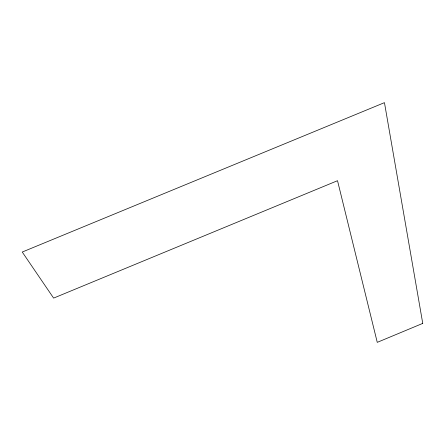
<?xml version="1.0" encoding="UTF-8"?>
<svg xmlns="http://www.w3.org/2000/svg" width="445" height="445" viewBox="0 0 445 445"><rect width="100%" height="100%" fill="white"/><g stroke="black" fill="none" stroke-linecap="round" stroke-linejoin="round"><path stroke-width="0.67" d="M422.75 323.393L377.26 342.355L337.521 180.698L53.623 298.106L22.25 252.037L384.452 102.645L422.75 323.393"/></g></svg>
